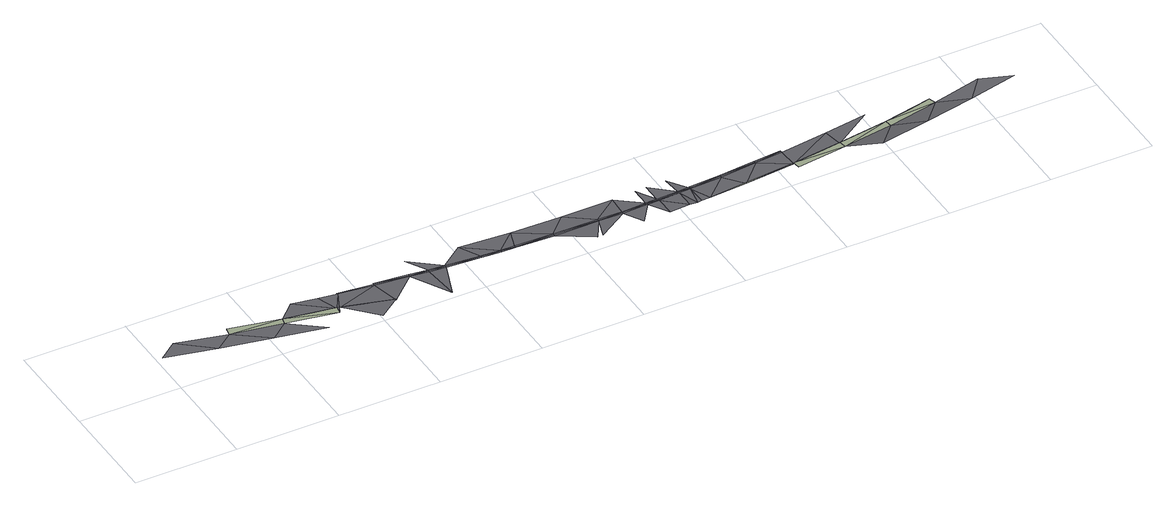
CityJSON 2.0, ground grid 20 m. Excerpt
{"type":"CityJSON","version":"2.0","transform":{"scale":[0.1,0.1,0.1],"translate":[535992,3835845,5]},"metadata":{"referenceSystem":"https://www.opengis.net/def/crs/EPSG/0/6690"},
"CityObjects":{
"road1":{"type":"Road","attributes":{"RoadStructureAttribute.sectionType":"1"},"geometry":[{"type":"MultiSurface","lod":"3","boundaries":[[[0,1,2]],[[2,3,0]],[[2,4,3]],[[5,6,3]],[[4,7,3]],[[5,8,9]],[[5,3,7]],[[4,10,7]],[[5,11,8]],[[5,7,12]],[[12,11,5]],[[11,13,8]],[[14,8,13]],[[15,14,13]],[[16,11,12]],[[11,16,13]],[[17,13,16]],[[18,15,13]],[[18,13,17]],[[19,17,16]],[[20,18,17]],[[21,22,16]],[[23,18,20]],[[16,22,19]],[[20,17,19]],[[24,23,20]],[[25,20,19]],[[24,20,25]],[[26,24,27]],[[27,24,25]],[[28,26,27]],[[29,27,25]],[[30,28,27]],[[31,25,32]],[[29,25,31]],[[30,27,29]],[[33,31,32]],[[34,29,31]],[[35,30,29]],[[36,30,35]],[[34,31,33]],[[35,29,34]],[[34,33,37]],[[35,34,38]],[[39,35,40]],[[38,34,37]],[[40,35,38]],[[41,38,37]],[[42,40,38]],[[39,40,42]],[[41,37,43]],[[42,38,41]],[[44,39,42]],[[41,43,45]],[[42,41,46]],[[46,41,45]],[[47,42,46]],[[44,42,47]],[[48,46,45]],[[49,47,46]],[[44,47,49]],[[48,45,50]],[[49,46,48]],[[51,44,49]],[[48,50,52]],[[49,48,53]],[[52,50,54]],[[51,49,55]],[[53,48,52]],[[55,49,53]],[[56,52,57]],[[58,51,55]],[[59,53,52]],[[60,55,53]],[[59,52,56]],[[60,53,59]],[[58,55,60]],[[61,59,56]],[[62,56,63]],[[60,64,58]],[[60,59,61]],[[64,60,61]],[[61,56,62]],[[65,64,61]],[[61,62,66]],[[64,65,67]],[[66,62,68]],[[66,68,69]],[[61,66,70]],[[71,72,65]],[[70,66,69]],[[65,61,73]],[[73,71,65]],[[73,61,70]],[[70,69,74]],[[75,70,74]],[[71,76,77]],[[75,74,78]],[[73,70,75]],[[76,71,73]],[[75,78,79]],[[80,75,79]],[[81,76,73]],[[73,75,80]],[[82,73,80]],[[81,73,82]],[[80,79,83]],[[83,79,84]],[[85,80,83]],[[82,80,85]],[[81,82,86]],[[86,82,85]],[[87,81,86]],[[83,84,88]],[[85,83,89]],[[90,86,85]],[[91,87,86]],[[89,83,88]],[[92,85,89]],[[90,85,92]],[[91,86,90]],[[93,92,89]],[[88,94,95]],[[89,88,96]],[[96,88,95]],[[97,89,96]],[[93,89,97]],[[98,93,97]],[[99,96,95]],[[100,95,101]],[[97,96,99]],[[99,95,100]],[[102,97,99]],[[100,101,103]],[[99,100,104]],[[104,100,103]],[[102,99,105]],[[105,99,104]],[[104,103,106]],[[107,104,106]],[[107,106,108]]],"semantics":{"surfaces":[{"type":"TrafficArea","function":"2000"},{"type":"AuxiliaryTrafficArea","function":"5000"},{"type":"AuxiliaryTrafficArea","function":"2000"},{"type":"TrafficArea","function":"1010"},{"type":"TrafficArea","function":"1000"}],"values":[0,0,0,1,0,2,1,0,2,1,1,2,3,3,0,2,2,3,3,2,3,0,4,2,3,4,3,4,4,4,4,4,4,3,4,4,3,4,4,3,4,4,4,4,3,4,4,4,4,3,4,4,3,4,4,4,4,3,4,4,3,4,4,3,4,4,3,3,4,4,3,3,4,4,4,4,3,4,3,3,4,4,4,4,4,3,3,3,4,3,3,4,4,4,3,3,3,3,4,4,3,3,4,4,4,4,3,2,3,4,4,4,4,2,3,4,4,2,3,4,4,3,1,2,1,2,3,3,1,0,2,1,2,0,1,0,2,1,0,0,0]}}]}
},
"vertices":[
[43,107,12],[7,79,13],[105,56,13],[141,84,12],[203,36,13],[242,79,12],[144,99,12],[239,65,12],[242,79,10],[144,99,10],[301,18,12],[341,63,11],[338,48,11],[341,63,9],[277,111,10],[325,103,10],[345,62,11],[345,62,9],[361,97,10],[442,35,9],[428,88,10],[400,4,11],[442,35,11],[361,100,10],[428,91,10],[494,81,10],[429,94,10],[494,84,10],[495,87,10],[530,80,10],[531,83,10],[530,77,10],[538,8,8],[562,74,10],[562,77,10],[562,80,10],[507,123,10],[629,69,10],[629,72,10],[607,114,10],[629,75,10],[667,70,10],[667,72,10],[667,67,10],[706,108,9],[694,66,10],[694,68,10],[694,71,10],[769,66,10],[769,69,10],[769,63,10],[806,106,9],[856,63,10],[856,66,10],[833,25,9],[856,69,10],[904,64,9],[844,26,9],[906,107,8],[904,66,9],[904,69,9],[946,68,9],[953,65,9],[925,27,9],[952,71,9],[975,72,9],[976,66,9],[953,109,8],[978,29,8],[1018,32,8],[1017,69,8],[1017,74,8],[975,110,8],[1046,73,8],[1033,32,7],[1039,70,8],[1038,76,8],[1014,112,7],[1042,33,7],[1059,34,7],[1103,75,7],[1103,81,7],[1103,78,7],[1133,40,6],[1133,40,8],[1175,82,7],[1174,85,7],[1174,87,7],[1232,51,7],[1232,51,5],[1229,91,6],[1229,93,6],[1229,88,6],[1323,101,5],[1234,36,7],[1333,50,6],[1331,65,6],[1331,65,4],[1408,116,4],[1430,81,5],[1432,67,5],[1395,27,7],[1430,81,3],[1493,46,6],[1531,88,4],[1527,102,4],[1591,67,5],[1628,112,4],[1688,92,3]
]}
